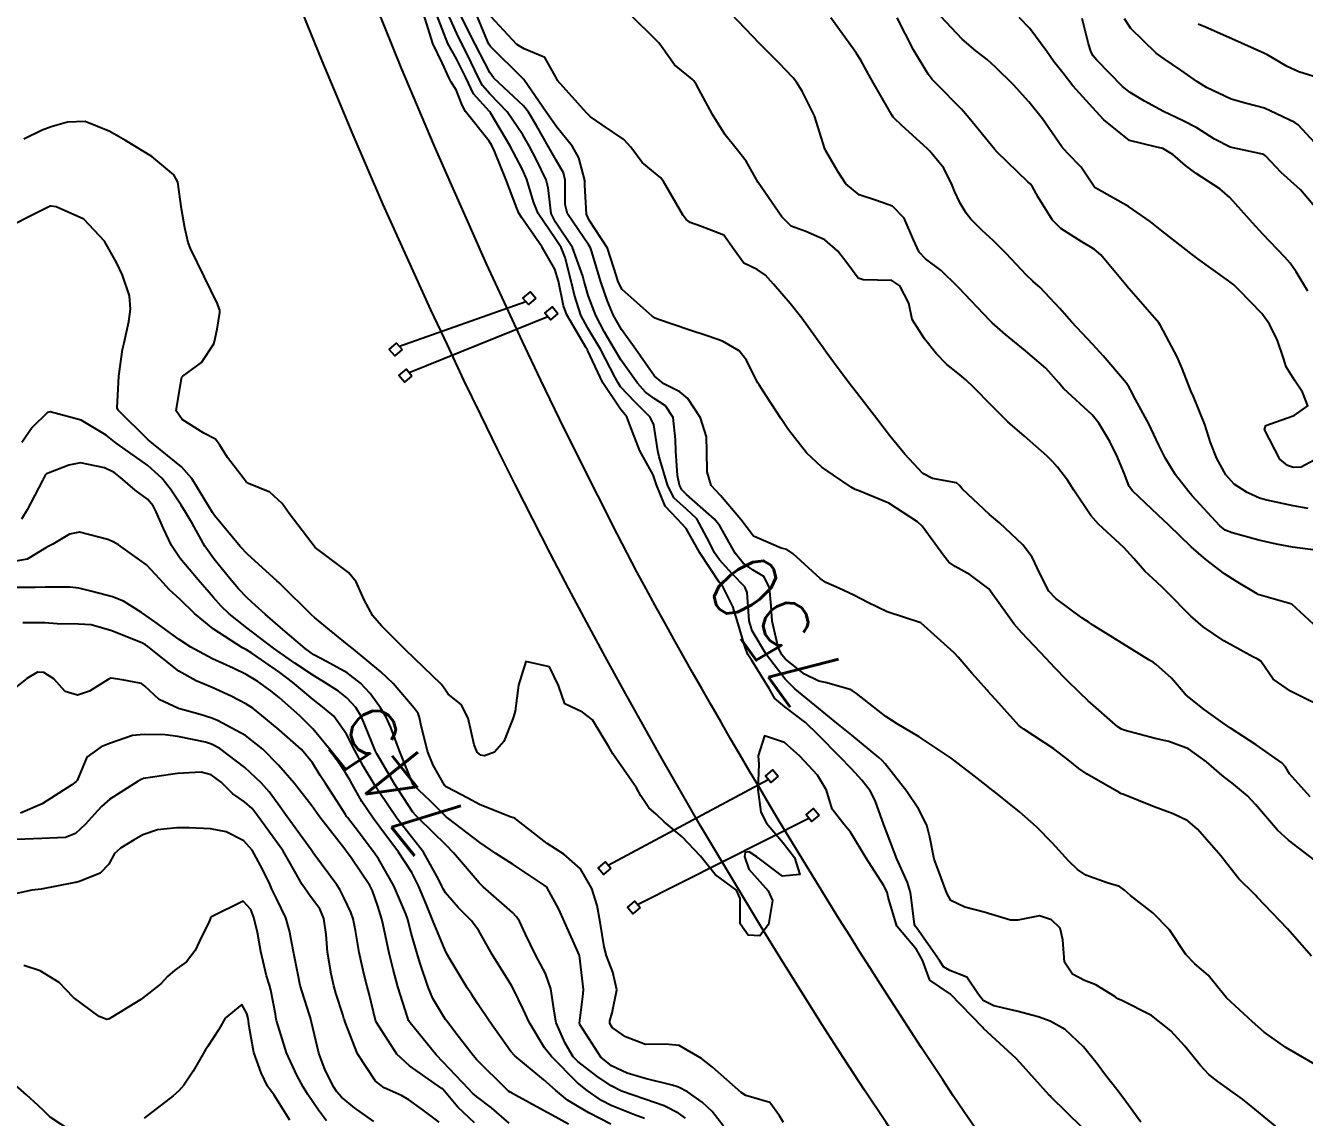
# Model space of a CAD drawing. Header units: metres. Extents: x 318500 to 325275, y 7408834 to 7428799.
# Drawn here: x 319965.3 to 320041.3, y 7410979.3 to 7411044.1 of the extents above; entities that cross this region are included whole.
import ezdxf
from ezdxf.enums import TextEntityAlignment as Align

# ---------------------------------------------------------------- set-up
doc = ezdxf.new("R2010")
doc.units = ezdxf.units.M
doc.header["$MEASUREMENT"] = 0
for name, color, linetype in [('Cotas', 45, 'Continuous'), ('Curvas de Nivel 1m', 11, 'Continuous'), ('Curvas de Nivel 5m', 15, 'Continuous'), ('Linha Férrea', 20, 'Continuous'), ('Pórticos', 45, 'Continuous')]:
    doc.layers.add(name, color=color, linetype=linetype)
doc.styles.add('Style-STANDARD', font='STANDARD.shx')

msp = doc.modelspace()

# ---------------------------------------------------------------- linework, layer by layer
at = {"layer": 'Curvas de Nivel 1m', "flags": 128}
for points, elevation in [([(320031.536, 7410978.978), (320030.505, 7410980.436), (320030.115, 7410980.922), (320029.452, 7410981.779), (320028.945, 7410982.458), (320028.145, 7410983.45), (320027.051, 7410984.487), (320026.167, 7410984.98), (320025.44, 7410985.238), (320024.176, 7410985.578), (320022.82, 7410985.9), (320022.185, 7410986.216), (320021.9, 7410986.554), (320021.219, 7410987.584), (320020.204, 7410987.997), (320019.834, 7410988.213), (320019.593, 7410988.589), (320018.238, 7410990.491), (320018.153, 7410990.611), (320018.113, 7410990.74), (320017.878, 7410992.614), (320017.691, 7410993.2), (320017.067, 7410994.622), (320016.319, 7410996.534), (320016.283, 7410996.631), (320015.765, 7410998.069), (320015.467, 7410998.643), (320014.973, 7410999.274), (320014.359, 7410999.951), (320013.677, 7411000.67), (320012.389, 7411001.972), (320011.638, 7411002.698), (320010.409, 7411003.631), (320009.817, 7411004.122), (320009.477, 7411004.724), (320008.445, 7411006.377), (320008.208, 7411006.744), (320008.052, 7411007.15), (320007.572, 7411008.754), (320007.322, 7411009.587), (320006.73, 7411010.767), (320006.626, 7411010.892), (320006.504, 7411011.032), (320005.363, 7411012.782), (320004.552, 7411014.226), (320004.017, 7411014.798), (320003.3, 7411015.542), (320002.798, 7411016.817), (320002.589, 7411017.392), (320001.791, 7411018.832), (320001.262, 7411020.209), (320001.031, 7411020.844), (320000.857, 7411021.062), (320000.645, 7411021.303), (319999.613, 7411022.86), (319998.689, 7411024.809), (319998.666, 7411024.87), (319998.622, 7411024.94), (319997.463, 7411026.889), (319997.265, 7411027.432), (319996.975, 7411028.896), (319996.751, 7411029.611), (319995.998, 7411030.912), (319994.796, 7411032.653), (319994.62, 7411032.932), (319994.501, 7411033.235), (319993.849, 7411034.94), (319993.177, 7411036.615), (319993.015, 7411036.948), (319992.854, 7411037.208), (319991.456, 7411038.971), (319991.256, 7411039.347), (319990.893, 7411040.247), (319990.608, 7411040.695), (319990.456, 7411040.987), (319990.092, 7411041.813), (319989.517, 7411043.001), (319988.957, 7411044.781)], 749), ([(320042.13, 7410982.28), (320040.147, 7410983.411), (320038.862, 7410984.329), (320038.169, 7410984.933), (320036.635, 7410986.356), (320036.195, 7410986.907), (320035.546, 7410987.712), (320034.757, 7410988.382), (320034.218, 7410988.946), (320033.243, 7410990.405), (320032.255, 7410991.407), (320030.93, 7410992.44), (320030.579, 7410992.751), (320030.275, 7410992.966), (320029.541, 7410993.193), (320028.282, 7410993.639), (320027.786, 7410993.979), (320027.274, 7410994.485), (320026.306, 7410995.538), (320025.35, 7410996.515), (320024.333, 7410997.407), (320022.908, 7410998.544), (320022.595, 7410998.79), (320022.354, 7410998.981), (320021.468, 7410999.671), (320020.369, 7411000.522), (320020.339, 7411000.55), (320020.293, 7411000.581), (320018.389, 7411001.85), (320017.081, 7411002.623), (320016.406, 7411003.056), (320014.659, 7411004.424), (320014.429, 7411004.579), (320014.278, 7411004.662), (320012.824, 7411005.075), (320012.435, 7411005.148), (320011.571, 7411005.566), (320010.446, 7411006.462), (320010.237, 7411006.713), (320010.005, 7411007.168), (320009.662, 7411008.722), (320009.6, 7411009.617), (320009.499, 7411010.725), (320009.164, 7411011.378), (320008.52, 7411011.749), (320007.939, 7411012.166), (320007.454, 7411012.756), (320006.554, 7411014.371), (320006.238, 7411014.773), (320004.574, 7411016.227), (320004.29, 7411016.507), (320004.151, 7411016.796), (320004.035, 7411017.352), (320003.931, 7411018.8), (320003.918, 7411019.504), (320003.788, 7411020.803), (320003.332, 7411021.495), (320002.651, 7411021.924), (320002.129, 7411022.302), (320001.653, 7411022.835), (320000.681, 7411024.232), (320000.301, 7411024.854), (319999.707, 7411025.858), (319999.179, 7411026.865), (319998.732, 7411028.034), (319998.547, 7411028.682), (319998.5, 7411028.874), (319998.422, 7411029.197), (319997.794, 7411030.885), (319996.792, 7411032.391), (319996.533, 7411032.904), (319996.349, 7411034.441), (319996.239, 7411034.909), (319995.67, 7411036.085), (319995.231, 7411036.924), (319994.86, 7411037.586), (319993.916, 7411038.94), (319992.891, 7411040.01), (319992.452, 7411040.513), (319992.216, 7411040.96), (319991.562, 7411042.329), (319991.231, 7411042.975), (319990.939, 7411043.596), (319990.31, 7411044.99)], 751), ([(320041.668, 7410988.838), (320040.383, 7410990.308), (320040.242, 7410990.463), (320038.45, 7410992.337), (320038.364, 7410992.431), (320038.272, 7410992.533), (320037.36, 7410993.433), (320036.624, 7410994.365), (320036.296, 7410994.785), (320034.912, 7410996.384), (320034.327, 7410996.864), (320033.46, 7410997.276), (320032.339, 7410997.707), (320030.468, 7410998.448), (320030.381, 7410998.48), (320030.35, 7410998.49), (320030.259, 7410998.543), (320028.362, 7410999.642), (320027.861, 7410999.974), (320027.227, 7411000.487), (320026.38, 7411001.134), (320024.605, 7411002.318), (320024.399, 7411002.456), (320024.306, 7411002.531), (320023.106, 7411003.857), (320022.486, 7411004.549), (320022.431, 7411004.615), (320021.516, 7411005.639), (320020.695, 7411006.576), (320020.454, 7411006.833), (320018.48, 7411008.61), (320016.49, 7411009.264), (320015.328, 7411009.817), (320014.504, 7411010.257), (320013.611, 7411010.673), (320012.847, 7411011.019), (320012.516, 7411011.242), (320010.902, 7411012.706), (320010.534, 7411012.967), (320010.192, 7411013.058), (320008.545, 7411013.768), (320007.789, 7411014.752), (320006.581, 7411016.175), (320006.038, 7411016.775), (320005.797, 7411017.579), (320005.776, 7411018.778), (320005.754, 7411019.648), (320005.412, 7411020.782), (320004.651, 7411021.93), (320004.18, 7411022.322), (320003.234, 7411022.811), (320002.667, 7411023.254), (320001.556, 7411024.837), (320000.708, 7411026.017), (320000.228, 7411026.855), (319999.875, 7411027.712), (319999.486, 7411028.863), (319998.935, 7411030.702), (319998.871, 7411030.869), (319998.772, 7411031.028), (319997.516, 7411032.889), (319997.362, 7411033.446), (319997.364, 7411034.892), (319997.259, 7411035.326), (319996.838, 7411036.074), (319996.357, 7411036.907), (319995.684, 7411038.101), (319995.182, 7411038.925), (319994.886, 7411039.303), (319993.142, 7411040.948), (319992.905, 7411041.275), (319992.024, 7411042.964), (319991.063, 7411044.874)], 752), ([(320042.173, 7410994.291), (320040.311, 7410995.72), (320039.667, 7410996.32), (320038.343, 7410997.841), (320037.87, 7410998.347), (320037.046, 7410999.049), (320036.362, 7410999.578), (320035.435, 7411000.379), (320034.381, 7411001.15), (320033.214, 7411001.581), (320032.39, 7411001.745), (320030.617, 7411002.227), (320030.398, 7411002.311), (320030.172, 7411002.452), (320028.423, 7411003.99), (320027.901, 7411004.478), (320027.155, 7411005.207), (320026.444, 7411005.946), (320026.178, 7411006.235), (320025.924, 7411006.508), (320024.472, 7411008.022), (320024.029, 7411008.535), (320022.758, 7411010.296), (320022.576, 7411010.549), (320022.511, 7411010.627), (320021.414, 7411011.462), (320020.524, 7411011.959), (320020.153, 7411012.212), (320019.858, 7411012.59), (320018.556, 7411014.354), (320018.295, 7411014.613), (320016.576, 7411015.718), (320014.771, 7411016.473), (320014.588, 7411016.527), (320014.352, 7411016.664), (320013.301, 7411017.383), (320012.602, 7411017.854), (320011.687, 7411018.699), (320010.63, 7411020.066), (320010.194, 7411020.717), (320009.297, 7411022.094), (320008.877, 7411022.737), (320008.803, 7411022.869), (320008.674, 7411023.121), (320008.138, 7411024.202), (320007.692, 7411024.755), (320006.699, 7411025.343), (320005.85, 7411025.631), (320004.708, 7411026.013), (320002.916, 7411026.618), (320002.718, 7411026.691), (320002.527, 7411026.823), (320000.743, 7411028.4), (320000.51, 7411028.852), (320000.421, 7411029.186), (319999.874, 7411030.859), (319998.795, 7411032.521), (319998.634, 7411032.872), (319998.545, 7411034.594), (319998.529, 7411034.874), (319998.179, 7411036.219), (319997.797, 7411036.886), (319996.867, 7411038.041), (319996.256, 7411038.909), (319994.909, 7411040.852), (319994.844, 7411040.931), (319992.928, 7411042.817), (319992.839, 7411042.951), (319992.748, 7411043.137), (319991.997, 7411044.964)], 753), ([(320041.591, 7410998.298), (320040.363, 7410999.651), (320040.128, 7411000.074), (320039.921, 7411000.317), (320038.386, 7411001.379), (320036.871, 7411002.363), (320036.405, 7411002.675), (320035.313, 7411003.485), (320034.427, 7411004.16), (320034.174, 7411004.394), (320033.365, 7411005.332), (320032.447, 7411006.154), (320032.287, 7411006.261), (320032.019, 7411006.426), (320030.464, 7411007.397), (320028.741, 7411008.467), (320028.482, 7411008.632), (320028.043, 7411008.92), (320026.503, 7411010.066), (320026.086, 7411010.506), (320025.545, 7411011.539), (320025.093, 7411012.522), (320024.541, 7411013.248), (320023.146, 7411014.544), (320022.567, 7411015.047), (320020.944, 7411016.575), (320020.784, 7411016.77), (320020.594, 7411016.934), (320019.176, 7411017.181), (320018.599, 7411017.477), (320017.539, 7411018.621), (320016.626, 7411019.73), (320015.93, 7411020.641), (320014.664, 7411022.288), (320014.367, 7411022.665), (320013.639, 7411023.635), (320012.865, 7411024.687), (320012.694, 7411024.928), (320011.411, 7411026.703), (320010.733, 7411027.57), (320009.734, 7411028.725), (320009.265, 7411029.242), (320008.759, 7411029.591), (320007.979, 7411029.969), (320007.408, 7411030.76), (320006.783, 7411031.629), (320005.412, 7411032.163), (320004.794, 7411032.371), (320004.555, 7411032.552), (320004.369, 7411032.796), (320003.714, 7411033.909), (320003.214, 7411034.814), (320003.051, 7411035.035), (320002.834, 7411035.202), (320001.944, 7411035.936), (320001.259, 7411036.844), (320000.857, 7411037.296), (319999.564, 7411038.169), (319998.877, 7411038.648), (319998.641, 7411038.874), (319996.909, 7411040.806), (319996.867, 7411040.901), (319996.17, 7411042.159), (319994.927, 7411042.673), (319994.489, 7411042.934), (319992.955, 7411044.598)], 754), ([(320042.06, 7411008.294), (320040.501, 7411009.734), (320038.56, 7411010.288), (320038.509, 7411010.304), (320038.448, 7411010.341), (320037.23, 7411011.072), (320036.521, 7411011.519), (320035.397, 7411012.381), (320034.541, 7411013.127), (320033.199, 7411014.41), (320032.569, 7411015.01), (320031.045, 7411016.443), (320030.857, 7411016.711), (320030.599, 7411017.396), (320030.168, 7411018.454), (320029.704, 7411019.379), (320029.055, 7411020.466), (320028.647, 7411020.959), (320026.966, 7411022.496), (320026.827, 7411022.653), (320026.674, 7411022.867), (320025.907, 7411023.736), (320024.978, 7411024.526), (320024.693, 7411024.754), (320023.512, 7411025.738), (320022.718, 7411026.417), (320022.578, 7411026.552), (320020.749, 7411028.491), (320020.666, 7411028.581), (320019.698, 7411029.535), (320018.766, 7411030.224), (320018.39, 7411030.614), (320018.046, 7411031.353), (320017.488, 7411032.623), (320016.811, 7411033.341), (320015.858, 7411033.686), (320014.82, 7411034.011), (320014.03, 7411034.672), (320013.561, 7411035.403), (320012.849, 7411036.619), (320012.813, 7411036.69), (320012.791, 7411036.751), (320012.174, 7411038.697), (320011.447, 7411040.159), (320011.099, 7411040.708), (320010.912, 7411040.95), (320010.051, 7411041.853), (320009.172, 7411042.736), (320008.934, 7411042.98), (320007.23, 7411044.766)], 756), ([(320041.881, 7411018.297), (320041.061, 7411017.85), (320040.605, 7411017.838), (320040.242, 7411017.951), (320039.787, 7411018.322), (320038.884, 7411020.089), (320038.967, 7411020.335), (320040.201, 7411020.762), (320040.649, 7411020.914), (320041.463, 7411021.497), (320041.14, 7411022.305), (320040.677, 7411023.015), (320040.178, 7411023.81), (320040.013, 7411024.32), (320039.664, 7411025.367), (320039.186, 7411026.333), (320038.73, 7411026.984), (320037.389, 7411028.36), (320037.058, 7411028.671), (320036.756, 7411028.921), (320034.937, 7411030.22), (320034.769, 7411030.332), (320034.735, 7411030.356), (320034.689, 7411030.391), (320032.792, 7411031.873), (320032.1, 7411032.43), (320030.813, 7411033.332), (320028.913, 7411034.385), (320028.83, 7411034.439), (320028.803, 7411034.47), (320028.011, 7411035.652), (320027.194, 7411036.495), (320026.856, 7411036.868), (320025.699, 7411038.518), (320024.895, 7411039.536), (320023.99, 7411040.539), (320022.92, 7411041.594), (320022.412, 7411042.045), (320021.741, 7411042.568), (320020.94, 7411043.25), (320019.679, 7411044.599)], 759), ([(320041.906, 7411012.93), (320040.542, 7411013.109), (320039.592, 7411013.277), (320038.548, 7411013.518), (320036.961, 7411013.956), (320036.556, 7411014.127), (320036.235, 7411014.373), (320034.587, 7411016.162), (320034.387, 7411016.393), (320033.605, 7411017.41), (320032.981, 7411018.414), (320032.621, 7411019.158), (320032.019, 7411020.429), (320031.235, 7411021.868), (320030.929, 7411022.446), (320030.841, 7411022.617), (320030.674, 7411022.854), (320029.311, 7411024.464), (320028.7, 7411025.132), (320027.425, 7411026.489), (320026.731, 7411027.266), (320025.563, 7411028.518), (320025.129, 7411028.9), (320024.757, 7411029.24), (320023.554, 7411030.542), (320022.781, 7411031.304), (320022.125, 7411031.895), (320021.459, 7411032.57), (320021.167, 7411032.936), (320020.814, 7411033.526), (320020.473, 7411034.234), (320020.341, 7411034.587), (320019.849, 7411035.604), (320019.016, 7411036.608), (320018.852, 7411036.763), (320017.358, 7411038.139), (320016.879, 7411038.581), (320016.842, 7411038.631), (320016.787, 7411038.725), (320015.672, 7411040.649), (320015.404, 7411041.142), (320014.924, 7411042.011), (320014.666, 7411042.403), (320014.477, 7411042.667), (320013.133, 7411044.512)], 757), ([(320041.478, 7411015.4), (320040.579, 7411015.561), (320039.024, 7411015.893), (320038.585, 7411016.026), (320037.858, 7411016.351), (320037.089, 7411016.856), (320036.6, 7411017.407), (320036.049, 7411018.376), (320035.685, 7411019.319), (320035.348, 7411020.383), (320034.665, 7411022.042), (320034.511, 7411022.392), (320033.991, 7411023.708), (320033.7, 7411024.405), (320032.718, 7411026.27), (320032.617, 7411026.422), (320031.665, 7411027.508), (320030.841, 7411028.449), (320030.802, 7411028.501), (320030.751, 7411028.565), (320029.16, 7411030.466), (320028.775, 7411030.784), (320028.038, 7411031.224), (320026.793, 7411032.02), (320026.305, 7411032.507), (320025.459, 7411033.882), (320025.098, 7411034.526), (320024.969, 7411034.666), (320024.833, 7411034.791), (320023.013, 7411036.548), (320022.853, 7411036.723), (320021.349, 7411038.573), (320020.888, 7411039.103), (320019.404, 7411040.603), (320019.16, 7411040.853), (320018.916, 7411041.169), (320018.042, 7411042.619), (320017.072, 7411044.515)], 758), ([(320042.202, 7411032.903), (320041.016, 7411034.308), (320040.832, 7411034.494), (320039.867, 7411035.351), (320038.943, 7411036.339), (320038.851, 7411036.409), (320038.758, 7411036.435), (320036.857, 7411036.852), (320035.914, 7411037.33), (320034.874, 7411037.99), (320034.058, 7411038.402), (320032.888, 7411038.958), (320031.762, 7411039.572), (320030.905, 7411040.097), (320030.459, 7411040.455), (320028.925, 7411042.002), (320028.721, 7411042.266), (320028.604, 7411042.475), (320028.438, 7411042.977), (320028.065, 7411044.483)], 761), ([(320042.627, 7411036.292), (320040.878, 7411038.163), (320040.69, 7411038.313), (320038.892, 7411039.163), (320037.811, 7411039.442), (320036.9, 7411039.687), (320035.447, 7411040.385), (320034.913, 7411040.721), (320033.922, 7411041.407), (320032.927, 7411042.082), (320032.726, 7411042.221), (320032.461, 7411042.427), (320030.952, 7411043.893), (320030.582, 7411044.454)], 762), ([(320042.331, 7411040.881), (320040.92, 7411041.311), (320040.227, 7411041.625), (320039.023, 7411042.339), (320038.931, 7411042.385), (320038.853, 7411042.42), (320036.944, 7411043.272), (320035.378, 7411043.961), (320034.956, 7411044.15)], 763), ([(320028.083, 7410978.642), (320026.203, 7410980.499), (320026.155, 7410980.544), (320026.111, 7410980.598), (320024.375, 7410982.518), (320024.134, 7410982.762), (320022.21, 7410984.549), (320022.161, 7410984.6), (320020.235, 7410986.579), (320020.21, 7410986.6), (320020.19, 7410986.613), (320019.017, 7410987.416), (320018.582, 7410988.604), (320018.219, 7410989.242), (320017.054, 7410990.622), (320016.537, 7410992.347), (320016.481, 7410992.628), (320016.266, 7410993.052), (320015.245, 7410994.646), (320014.313, 7410996.198), (320013.915, 7410996.666), (320013.221, 7410997.569), (320012.881, 7410998.682), (320012.353, 7410999.58), (320011.302, 7411000.701), (320010.382, 7411001.521), (320009.195, 7411001.921), (320008.83, 7411000.733), (320008.862, 7411000.233), (320008.811, 7410998.733), (320008.986, 7410997.389), (320009.318, 7410996.725), (320010.303, 7410995.56), (320010.98, 7410994.703), (320011.298, 7410993.676), (320010.273, 7410993.588), (320008.752, 7410994.733), (320008.294, 7410995.034), (320008.054, 7410994.984), (320008.02, 7410994.744), (320008.279, 7410994.002), (320009.428, 7410992.722), (320009.669, 7410992.134), (320009.44, 7410990.722), (320008.92, 7410990.04), (320008.23, 7410990.076), (320007.755, 7410990.747), (320007.761, 7410992.253), (320007.539, 7410992.751), (320006.274, 7410993.688), (320005.396, 7410994.779), (320004.307, 7410995.91), (320003.247, 7410996.806), (320002.769, 7410997.258), (320002.328, 7410997.65), (320001.859, 7410998.351), (320001.596, 7410998.831), (320000.366, 7411000.593), (320000.195, 7411000.852), (319999.965, 7411001.265), (319998.999, 7411002.864), (319998.404, 7411003.318), (319997.339, 7411003.816), (319996.97, 7411004.892), (319996.437, 7411006.004), (319995.034, 7411006.328), (319994.594, 7411004.927), (319994.404, 7411003.367), (319994.297, 7411003.035), (319994.255, 7411002.931), (319993.735, 7411001.581), (319993.169, 7411000.942), (319992.579, 7411000.736), (319992.367, 7411000.775), (319992.255, 7411000.838), (319992.137, 7411000.953), (319991.958, 7411001.374), (319991.609, 7411002.962), (319991.202, 7411003.763), (319990.414, 7411004.394), (319990.182, 7411004.748), (319990.015, 7411004.986), (319988.442, 7411006.488), (319987.895, 7411007.016), (319986.471, 7411008.449), (319985.952, 7411009.038), (319985.433, 7411009.99), (319984.964, 7411011.053), (319984.508, 7411011.597), (319982.53, 7411013.09), (319980.979, 7411015.106), (319980.566, 7411015.694), (319979.832, 7411016.381), (319978.577, 7411016.88), (319978.428, 7411016.992), (319978.304, 7411017.144), (319977.322, 7411018.436), (319976.865, 7411019.166), (319976.615, 7411019.51), (319975.925, 7411019.872), (319974.633, 7411020.692), (319974.265, 7411021.196), (319974.592, 7411023.124), (319974.619, 7411023.191), (319974.63, 7411023.221), (319974.661, 7411023.255), (319975.782, 7411024.07), (319976.511, 7411025.172), (319976.554, 7411025.309), (319976.703, 7411026.05), (319976.857, 7411027.029), (319976.858, 7411027.168), (319976.83, 7411027.278), (319976.724, 7411027.548), (319975.94, 7411029.178), (319975.123, 7411030.828), (319974.986, 7411031.188), (319974.783, 7411032.065), (319974.588, 7411033.193), (319974.378, 7411034.759), (319974.141, 7411035.2), (319972.836, 7411036.289), (319971.269, 7411037.244), (319970.853, 7411037.474), (319970.337, 7411037.776), (319968.867, 7411038.373), (319967.827, 7411038.325), (319966.861, 7411038.061), (319966.314, 7411037.852), (319965.231, 7411037.324)], 748), ([(320010.338, 7410978.962), (320010.087, 7410979.37), (320009.523, 7410980.147), (320008.098, 7410980.569), (320007.808, 7410980.743), (320006.122, 7410982.248), (320005.463, 7410982.77), (320004.141, 7410983.536), (320003.334, 7410983.61), (320002.142, 7410983.597), (320000.94, 7410984.046), (320000.156, 7410984.604), (320000.015, 7410984.851), (320000.011, 7410985.002), (320000.166, 7410985.473), (320000.434, 7410986.846), (320000.195, 7410987.881), (319999.825, 7410988.854), (319999.687, 7410989.386), (319999.447, 7410990.858), (319999.272, 7410991.837), (319998.96, 7410992.863), (319998.277, 7410994.022), (319997.283, 7410994.885), (319996.299, 7410995.527), (319994.496, 7410996.927), (319994.404, 7410997.011), (319994.321, 7410997.045), (319994.168, 7410997.085), (319992.329, 7410997.821), (319991.581, 7410998.21), (319990.339, 7410998.858), (319990.268, 7410998.91), (319990.209, 7410998.982), (319989.54, 7411000.174), (319989.204, 7411000.997), (319988.801, 7411002.597), (319988.726, 7411003.005), (319988.636, 7411003.24), (319988.405, 7411003.557), (319987.15, 7411005.023), (319986.43, 7411005.709), (319984.795, 7411007.055), (319984.454, 7411007.339), (319983.159, 7411008.391), (319982.478, 7411008.938), (319982.305, 7411009.092), (319980.498, 7411010.882), (319980.381, 7411010.994), (319980.243, 7411011.114), (319978.523, 7411012.671), (319978.082, 7411013.147), (319976.557, 7411014.989), (319976.428, 7411015.171), (319976.219, 7411015.518), (319975.202, 7411017.184), (319974.59, 7411017.876), (319972.928, 7411019.215), (319972.614, 7411019.481), (319970.834, 7411021.247), (319970.765, 7411021.372), (319970.878, 7411023.247), (319971.093, 7411024.835), (319971.177, 7411025.243), (319971.457, 7411026.491), (319971.567, 7411027.237), (319971.506, 7411028.017), (319971.092, 7411029.245), (319970.751, 7411029.965), (319970.014, 7411031.258), (319968.79, 7411032.582), (319967.141, 7411033.295), (319966.847, 7411033.346), (319966.8, 7411033.34), (319966.707, 7411033.301), (319965.447, 7411032.663), (319964.785, 7411032.331)], 747), ([(320006.762, 7410978.753), (320006.089, 7410979.613), (320005.496, 7410980.171), (320004.635, 7410980.782), (320004.104, 7410981.069), (320003.715, 7410981.186), (320002.111, 7410981.58), (320001.048, 7410981.899), (320000.122, 7410982.321), (319999.495, 7410982.85), (319998.244, 7410984.784), (319998.217, 7410984.869), (319998.438, 7410986.607), (319998.448, 7410986.867), (319998.21, 7410988.87), (319997.328, 7410990.884), (319996.995, 7410991.637), (319996.306, 7410992.899), (319996.261, 7410992.947), (319996.12, 7410993.044), (319994.28, 7410994.279), (319993.258, 7410994.94), (319992.3, 7410995.587), (319990.461, 7410996.978), (319990.379, 7410997.038), (319990.321, 7410997.084), (319989.368, 7410998.032), (319988.34, 7410999.01), (319987.535, 7411001.018), (319987.013, 7411002.401), (319986.738, 7411003.027), (319986.406, 7411003.581), (319985.797, 7411004.423), (319985.226, 7411005.048), (319984.429, 7411005.652), (319983.195, 7411006.322), (319982.445, 7411006.728), (319981.928, 7411007.095), (319980.469, 7411008.348), (319979.562, 7411009.124), (319978.992, 7411009.639), (319978.49, 7411010.106), (319977.983, 7411010.636), (319977.548, 7411011.154), (319976.519, 7411012.416), (319975.978, 7411013.176), (319975.234, 7411014.499), (319974.836, 7411015.187), (319974.564, 7411015.61), (319973.927, 7411016.553), (319973.423, 7411017.207), (319972.591, 7411017.959), (319970.762, 7411019.248), (319970.612, 7411019.362), (319970.116, 7411019.757), (319968.631, 7411020.647), (319966.794, 7411021.141), (319966.637, 7411021.101), (319965.728, 7411020.208), (319965.109, 7411019.323)], 746), ([(320002.084, 7410979.213), (320001.487, 7410979.425), (320000.091, 7410979.981), (319999.52, 7410980.274), (319998.671, 7410980.861), (319998.107, 7410981.327), (319996.549, 7410982.894), (319996.138, 7410983.405), (319995.24, 7410984.914), (319994.902, 7410985.654), (319994.278, 7410986.929), (319994.182, 7410987.088), (319993.042, 7410988.942), (319992.231, 7410990.373), (319991.793, 7410990.957), (319991.014, 7410991.735), (319990.256, 7410992.588), (319990.115, 7410992.839), (319990.047, 7410992.983), (319989.847, 7410993.405), (319988.964, 7410995), (319988.303, 7410995.85), (319987.366, 7410997.02), (319986.335, 7410998.544), (319986.148, 7410998.843), (319986.027, 7410999.035), (319985.395, 7411000.084), (319984.877, 7411001.052), (319984.384, 7411002.011), (319983.624, 7411003.072), (319982.967, 7411003.643), (319982.41, 7411004.078), (319981.182, 7411005.102), (319980.429, 7411005.678), (319978.756, 7411006.825), (319978.448, 7411007.015), (319978.219, 7411007.143), (319976.466, 7411008.264), (319975.37, 7411009.181), (319974.488, 7411010.017), (319973.875, 7411010.581), (319973.305, 7411011.208), (319972.513, 7411012.066), (319970.859, 7411013.245), (319970.533, 7411013.431), (319970.225, 7411013.562), (319968.541, 7411013.996), (319967.934, 7411013.884), (319966.944, 7411013.294), (319966.668, 7411013.157), (319966.527, 7411013.07), (319965.427, 7411012.406), (319964.514, 7411012.232)], 744), ([(320000.08, 7410978.865), (319998.767, 7410979.54), (319998.091, 7410979.931), (319997.516, 7410980.3), (319996.794, 7410980.89), (319996.109, 7410981.496), (319994.373, 7410982.926), (319994.134, 7410983.178), (319992.901, 7410984.943), (319992.171, 7410986.024), (319991.799, 7410986.579), (319991.552, 7410986.959), (319990.543, 7410988.637), (319990.336, 7410988.978), (319990.214, 7410989.232), (319989.494, 7410990.991), (319989.131, 7410991.879), (319988.66, 7410993.004), (319988.272, 7410993.794), (319987.481, 7410995.018), (319986.313, 7410996.582), (319985.96, 7410997.035), (319985.302, 7410998.018), (319984.717, 7410999.054), (319984.584, 7410999.296), (319984.349, 7410999.671), (319983.796, 7411000.503), (319983.409, 7411001.074), (319982.389, 7411002.337), (319981.618, 7411003.098), (319980.411, 7411004.162), (319979.884, 7411004.587), (319979.128, 7411005.129), (319978.426, 7411005.552), (319977.648, 7411005.935), (319976.44, 7411006.488), (319975.135, 7411007.183), (319974.456, 7411007.623), (319973.01, 7411008.674), (319972.477, 7411009.044), (319972.223, 7411009.224), (319971.156, 7411009.91), (319970.489, 7411010.163), (319969.282, 7411010.473), (319968.494, 7411010.684), (319967.96, 7411010.743), (319966.494, 7411010.73), (319965.907, 7411010.722), (319964.494, 7411010.711)], 743), ([(319997.569, 7410978.878), (319996.589, 7410979.396), (319996.088, 7410979.689), (319994.415, 7410980.599), (319994.098, 7410980.767), (319994.007, 7410980.829), (319993.897, 7410980.923), (319992.126, 7410982.692), (319991.898, 7410982.953), (319990.955, 7410984.16), (319990.344, 7410984.977), (319990.266, 7410985.083), (319990.163, 7410985.236), (319989.513, 7410986.329), (319989.228, 7410986.994), (319988.749, 7410988.454), (319988.573, 7410989.005), (319988.228, 7410990.21), (319988.018, 7410991.012), (319987.915, 7410991.341), (319987.202, 7410993.021), (319986.284, 7410994.608), (319985.98, 7410995.035), (319984.893, 7410996.469), (319984.443, 7410997.058), (319984.394, 7410997.132), (319984.322, 7410997.252), (319983.62, 7410998.358), (319983.137, 7410999.078), (319982.828, 7410999.563), (319982.358, 7411000.32), (319981.712, 7411001.097), (319980.387, 7411002.269), (319979.352, 7411003.126), (319978.817, 7411003.547), (319978.407, 7411003.818), (319977.532, 7411004.274), (319976.416, 7411004.779), (319975.46, 7411005.18), (319974.428, 7411005.75), (319972.582, 7411007.218), (319972.451, 7411007.314), (319972.269, 7411007.407), (319970.463, 7411008.14), (319969.234, 7411008.497), (319968.469, 7411008.532), (319967.206, 7411008.552), (319966.47, 7411008.614), (319965.165, 7411008.624)], 742), ([(319994.043, 7410978.921), (319992.986, 7410979.834), (319992.096, 7410980.507), (319991.859, 7410980.715), (319991.632, 7410980.957), (319990.124, 7410982.548), (319989.703, 7410982.986), (319988.158, 7410984.873), (319988.076, 7410985.011), (319988.02, 7410985.153), (319987.439, 7410987.017), (319987.157, 7410988.059), (319986.928, 7410989.023), (319986.563, 7410990.699), (319986.481, 7410991.028), (319986.248, 7410991.812), (319985.935, 7410992.713), (319985.77, 7410993.037), (319984.662, 7410994.677), (319984.383, 7410995.059), (319984.292, 7410995.182), (319982.794, 7410997.083), (319982.595, 7410997.358), (319982.327, 7410997.753), (319981.286, 7410999.101), (319980.356, 7411000.175), (319979.418, 7411001.124), (319978.382, 7411001.924), (319976.729, 7411002.831), (319976.397, 7411002.964), (319975.706, 7411003.177), (319974.404, 7411003.543), (319973.266, 7411004.065), (319972.416, 7411004.86), (319972.208, 7411005.013), (319971.068, 7411005.24), (319970.421, 7411005.339), (319970.349, 7411005.323), (319970.239, 7411005.252), (319969.119, 7411004.557), (319968.411, 7411004.333), (319967.685, 7411004.553), (319967.006, 7411005.291), (319966.426, 7411005.673), (319966.041, 7411005.691), (319965.417, 7411005.315), (319964.412, 7411004.521)], 741), ([(319989.894, 7410978.982), (319988.854, 7410979.759), (319988.093, 7410980.312), (319987.642, 7410980.561), (319986.617, 7410981.025), (319986.106, 7410981.43), (319985.039, 7410983.046), (319984.3, 7410984.916), (319984.258, 7410985.059), (319984.233, 7410985.131), (319984.163, 7410985.368), (319983.75, 7410986.641), (319983.628, 7410987.068), (319983.469, 7410987.792), (319983.262, 7410989.074), (319983.177, 7410990.125), (319983.046, 7410991.078), (319982.804, 7410991.64), (319982.253, 7410992.384), (319981.75, 7410993.095), (319981.054, 7410994.326), (319980.601, 7410995.107), (319980.297, 7410995.55), (319979.141, 7410997.128), (319978.786, 7410997.594), (319978.329, 7410997.998), (319977.646, 7410998.464), (319976.938, 7410999.161), (319976.347, 7410999.605), (319975.758, 7410999.766), (319974.347, 7410999.669), (319973.931, 7410999.611), (319972.342, 7410999.372), (319972.229, 7410999.335), (319972.022, 7410999.225), (319970.329, 7410998.154), (319969.85, 7410997.729), (319969.434, 7410997.259), (319968.898, 7410996.678), (319968.303, 7410996.126), (319967.698, 7410995.88), (319966.298, 7410995.814), (319965.809, 7410995.796), (319964.296, 7410995.751)], 739), ([(319986.015, 7410979.031), (319984.869, 7410979.829), (319984.094, 7410980.47), (319983.819, 7410980.786), (319983.641, 7410981.067), (319983.125, 7410982.065), (319982.741, 7410983.081), (319982.317, 7410984.929), (319982.277, 7410985.088), (319982.249, 7410985.177), (319982.163, 7410985.423), (319981.643, 7410987.095), (319981.488, 7410987.8), (319981.245, 7410989.1), (319980.998, 7410990.332), (319980.785, 7410991.105), (319980.251, 7410992.214), (319979.962, 7410992.82), (319979.825, 7410993.117), (319979.396, 7410994), (319978.782, 7410995.133), (319978.298, 7410995.691), (319977.236, 7410996.226), (319976.308, 7410996.397), (319975.037, 7410996.455), (319974.309, 7410996.452), (319973.17, 7410996.344), (319972.302, 7410996.045), (319971.779, 7410995.747), (319970.963, 7410995.24), (319970.609, 7410994.922), (319970.276, 7410994.295), (319969.769, 7410993.754), (319968.526, 7410993.267), (319968.313, 7410993.216), (319968.259, 7410993.205), (319968.182, 7410993.194), (319966.255, 7410992.805), (319965.701, 7410992.755), (319964.251, 7410992.442)], 738), ([(319983.208, 7410979.073), (319982.714, 7410979.708), (319982.095, 7410980.632), (319981.814, 7410981.093), (319981.438, 7410981.769), (319980.833, 7410983.103), (319980.238, 7410985.03), (319980.218, 7410985.109), (319980.163, 7410985.393), (319979.888, 7410986.825), (319979.808, 7410987.116), (319979.633, 7410987.674), (319979.3, 7410989.124), (319979.107, 7410990.247), (319978.886, 7410991.13), (319978.714, 7410991.602), (319978.25, 7410992.103), (319976.377, 7410991.168), (319976.317, 7410991.091), (319976.236, 7410990.899), (319975.666, 7410989.727), (319975.394, 7410989.178), (319974.891, 7410988.492), (319974.192, 7410988.001), (319973.752, 7410987.631), (319973.357, 7410987.202), (319972.171, 7410986.275), (319970.495, 7410985.245), (319970.294, 7410985.112), (319970.157, 7410985.081), (319969.695, 7410985.255), (319968.171, 7410986.385), (319967.75, 7410986.85), (319967.321, 7410987.283), (319966.19, 7410987.958), (319965.231, 7410988.278)], 737), ([(319981.019, 7410979.101), (319980.095, 7410980.587), (319979.867, 7410980.883), (319979.691, 7410981.116), (319979.326, 7410981.908), (319978.882, 7410983.129), (319978.612, 7410984.674), (319978.547, 7410985.134), (319978.472, 7410985.445), (319978.168, 7410985.965), (319977.178, 7410985.155), (319976.815, 7410984.495), (319976.134, 7410983.456), (319976.016, 7410983.287), (319975.949, 7410983.172), (319975.275, 7410982.016), (319974.738, 7410981.184), (319974.438, 7410980.845), (319974.094, 7410980.544), (319972.366, 7410979.216)], 736), ([(319968.068, 7410978.447), (319966.785, 7410979.289), (319966.434, 7410979.645), (319966.087, 7410979.978), (319965.392, 7410980.61), (319964.585, 7410981.323)], 736)]:
    msp.add_lwpolyline(points, dxfattribs=dict(at, elevation=elevation))
at = {"layer": 'Curvas de Nivel 5m', "flags": 128}
for points, elevation in [([(320040.08, 7410978.31), (320038.104, 7410979.931), (320037.581, 7410980.345), (320036.12, 7410981.392), (320035.58, 7410981.823), (320035.061, 7410982.376), (320034.147, 7410983.49), (320033.321, 7410984.403), (320032.174, 7410985.322), (320030.425, 7410986.199), (320030.188, 7410986.311), (320030.002, 7410986.443), (320028.88, 7410987.143), (320028.199, 7410987.4), (320027.484, 7410987.762), (320027.01, 7410988.488), (320026.91, 7410989.81), (320026.762, 7410990.492), (320026.248, 7410991.002), (320025.53, 7410991.232), (320024.247, 7410990.973), (320023.8, 7410990.981), (320022.253, 7410991.45), (320021.088, 7410991.737), (320020.264, 7410992.147), (320020.029, 7410992.584), (320019.556, 7410993.865), (320019.28, 7410994.595), (320019.017, 7410995.892), (320018.837, 7410996.602), (320018.335, 7410997.586), (320017.649, 7410998.617), (320016.364, 7411000.249), (320016.187, 7411000.452), (320015.988, 7411000.636), (320014.389, 7411001.948), (320013.506, 7411002.673), (320012.413, 7411003.546), (320011.001, 7411004.704), (320010.428, 7411005.272), (320009.316, 7411006.727), (320008.471, 7411008.151), (320008.3, 7411008.743), (320008.171, 7411010.411), (320008.042, 7411010.747), (320007.284, 7411011.531), (320006.524, 7411012.348), (320006.227, 7411012.773), (320005.927, 7411013.388), (320005.183, 7411014.784), (320004.566, 7411015.37), (320003.813, 7411016.042), (320003.446, 7411016.807), (320002.942, 7411018.478), (320002.86, 7411018.816), (320002.633, 7411020.376), (320002.405, 7411020.824), (320001.521, 7411021.709), (320000.658, 7411022.63), (320000.509, 7411022.852), (320000.336, 7411023.183), (319999.457, 7411024.862), (319998.709, 7411026.108), (319998.3, 7411026.876), (319997.917, 7411028.067), (319997.726, 7411028.885), (319997.362, 7411030.29), (319997.131, 7411030.895), (319996.778, 7411031.42), (319995.766, 7411032.916), (319995.495, 7411033.608), (319995.09, 7411034.926), (319994.829, 7411035.511), (319994.08, 7411036.938), (319992.936, 7411038.892), (319992.899, 7411038.95), (319992.88, 7411038.969), (319991.932, 7411040.006), (319991.463, 7411040.972), (319990.917, 7411042.088), (319990.407, 7411042.988), (319990.069, 7411043.867), (319989.629, 7411045)], 750), ([(320042.419, 7411003.576), (320040.945, 7411004.305), (320040.433, 7411004.565), (320039.393, 7411005.279), (320038.66, 7411006.337), (320038.452, 7411006.479), (320038.197, 7411006.601), (320036.468, 7411007.56), (320035.241, 7411008.382), (320034.49, 7411009.034), (320033.126, 7411010.411), (320032.822, 7411010.724), (320032.516, 7411011.006), (320031.784, 7411011.693), (320031.135, 7411012.441), (320030.54, 7411013.093), (320029.034, 7411014.465), (320028.568, 7411014.983), (320027.573, 7411016.485), (320027.199, 7411017.094), (320026.604, 7411017.863), (320026.292, 7411018.189), (320025.988, 7411018.509), (320024.628, 7411019.701), (320023.655, 7411020.54), (320022.655, 7411021.536), (320021.654, 7411022.565), (320021.149, 7411023.047), (320020.679, 7411023.437), (320020.033, 7411023.939), (320019.385, 7411024.6), (320018.703, 7411025.463), (320017.972, 7411026.617), (320017.769, 7411027.585), (320017.245, 7411028.625), (320016.753, 7411028.939), (320015.061, 7411028.964), (320014.754, 7411029.063), (320014.083, 7411029.99), (320013.561, 7411030.678), (320012.78, 7411031.339), (320011.653, 7411031.836), (320010.792, 7411032.152), (320010.222, 7411032.719), (320008.83, 7411034.74), (320008.11, 7411036.018), (320007.518, 7411036.76), (320006.862, 7411037.575), (320006.113, 7411038.778), (320005.156, 7411040.538), (320005.01, 7411040.789), (320004.911, 7411040.885), (320003.851, 7411041.738), (320003.092, 7411042.818), (320002.933, 7411043.044), (320001.081, 7411044.848)], 755), ([(320041.455, 7411028.303), (320040.761, 7411029.447), (320040.404, 7411029.953), (320040.089, 7411030.32), (320038.79, 7411031.686), (320038.172, 7411032.349), (320036.822, 7411033.863), (320036.233, 7411034.376), (320034.839, 7411035.282), (320034.2, 7411035.756), (320033.449, 7411036.411), (320032.855, 7411036.763), (320032.411, 7411036.873), (320030.862, 7411037.25), (320029.352, 7411038.465), (320028.887, 7411038.96), (320027.504, 7411040.491), (320027.243, 7411040.825), (320026.918, 7411041.259), (320026.365, 7411041.949), (320025.967, 7411042.514), (320024.95, 7411043.885), (320024.322, 7411044.536)], 760), ([(320004.516, 7410979.215), (320004.087, 7410979.531), (320003.245, 7410979.956), (320002.095, 7410980.356), (320000.704, 7410980.834), (320000.104, 7410981.135), (319999.25, 7410981.716), (319998.126, 7410982.582), (319997.85, 7410982.874), (319997.358, 7410983.666), (319996.835, 7410984.89), (319996.73, 7410985.455), (319996.525, 7410986.895), (319996.194, 7410987.804), (319995.616, 7410988.909), (319995.006, 7410990.14), (319994.648, 7410990.924), (319994.487, 7410991.171), (319994.245, 7410991.423), (319992.492, 7410992.948), (319992.264, 7410993.187), (319990.741, 7410994.973), (319990.297, 7410995.433), (319988.673, 7410997.005), (319988.493, 7410997.179), (319988.324, 7410997.387), (319987.255, 7410999.021), (319986.363, 7411000.555), (319986.187, 7411000.852), (319986.094, 7411001.034), (319985.886, 7411001.529), (319985.28, 7411003.047), (319984.949, 7411003.596), (319984.411, 7411004.159), (319983.907, 7411004.559), (319983.092, 7411005.08), (319982.426, 7411005.486), (319981.322, 7411006.216), (319980.446, 7411006.833), (319980.057, 7411007.116), (319978.468, 7411008.327), (319977.413, 7411009.156), (319976.938, 7411009.617), (319976.49, 7411010.128), (319975.575, 7411011.179), (319974.519, 7411012.443), (319974.005, 7411013.198), (319973.524, 7411014.226), (319973.095, 7411015.212), (319972.904, 7411015.555), (319972.567, 7411015.957), (319971.84, 7411016.499), (319970.977, 7411017.244), (319970.584, 7411017.53), (319970.027, 7411017.817), (319968.593, 7411018.112), (319967.895, 7411017.976), (319966.582, 7411017.455), (319966.503, 7411017.379), (319966.461, 7411017.302), (319966.341, 7411017.067), (319965.425, 7411015.317), (319965.097, 7411014.777)], 745), ([(319991.979, 7410978.952), (319990.992, 7410979.87), (319990.1, 7410980.936), (319990.076, 7410980.957), (319990.048, 7410980.981), (319988.12, 7410982.334), (319987.373, 7410983.018), (319986.158, 7410984.903), (319986.115, 7410985.031), (319985.732, 7410986.593), (319985.615, 7410987.038), (319985.415, 7410987.818), (319985.146, 7410989.046), (319984.921, 7410990.359), (319984.775, 7410991.052), (319984.638, 7410991.448), (319984.252, 7410992.286), (319983.991, 7410992.797), (319983.813, 7410993.067), (319982.456, 7410994.919), (319982.33, 7410995.089), (319982.291, 7410995.144), (319980.866, 7410997.105), (319980.327, 7410997.858), (319979.799, 7410998.583), (319979.324, 7410999.125), (319978.354, 7411000.041), (319976.87, 7411001.162), (319976.374, 7411001.428), (319976.008, 7411001.541), (319974.38, 7411001.867), (319973.619, 7411001.964), (319972.382, 7411001.992), (319971.679, 7411001.932), (319970.373, 7411001.476), (319970.215, 7411001.409), (319969.814, 7411001.256), (319968.978, 7411000.646), (319968.387, 7410999.27), (319968.37, 7410999.24), (319968.339, 7410999.211), (319968.075, 7410999.012), (319966.326, 7410997.885), (319965.023, 7410997.319)], 740)]:
    msp.add_lwpolyline(points, dxfattribs=dict(at, elevation=elevation))
at = {"layer": 'Linha Férrea'}
for points in [[(320278.586, 7410637.586, 0.100983), (320172.348, 7410808.477, 0.013159), (320105.116, 7410877.284), (320077.103, 7410905.542, -0.026864), (320028.438, 7410961.98, -0.102439), (319965.896, 7411094.642, -0.053533), (319954.368, 7411181.564), (319952.78, 7411225.236, -0.009762), (319952.576, 7411330.857), (319952.634, 7411390.844), (319952.34, 7411429.828, -0.008197), (319952.807, 7411504.548, -0.011538), (319954.311, 7411568.679, -0.05682), (319977.945, 7411719.71, -0.025283), (319999.761, 7411780.131, -0.012111), (320067.92, 7411932.396)], [(320282.851, 7410638.027, 0.100687), (320180.06, 7410806.177, 0.011092), (320120.466, 7410867.672, -0.002948), (320074.601, 7410914.641, -0.012103), (320041.955, 7410951.321, -0.045686), (320001.626, 7411011.637, -0.107338), (319959.135, 7411167.149, -0.013326), (319956.166, 7411264.323), (319956.87, 7411367.641), (319956.367, 7411462.441, -0.006604), (319958.562, 7411572.592, -0.050397), (319978.275, 7411705.857, -0.036163), (320008.849, 7411791.346), (320030.524, 7411841.112, -0.005892)]]:
    msp.add_lwpolyline(points, format="xyb", dxfattribs=at)
at = {"layer": 'Pórticos'}
for points in [[(319995.625, 7411027.879), (319995.186, 7411027.504), (319994.862, 7411027.884), (319995.301, 7411028.259)], [(319996.93, 7411026.982), (319996.492, 7411026.606), (319996.167, 7411026.986), (319996.606, 7411027.361)], [(319987.685, 7411024.844), (319987.247, 7411024.469), (319986.922, 7411024.848), (319987.361, 7411025.224)], [(319988.263, 7411023.284), (319987.824, 7411022.909), (319987.5, 7411023.288), (319987.939, 7411023.663)], [(320010.016, 7410999.51), (320009.577, 7410999.135), (320009.253, 7410999.514), (320009.692, 7410999.89)], [(320012.441, 7410997.212), (320012.002, 7410996.837), (320011.678, 7410997.216), (320012.116, 7410997.591)], [(320000.087, 7410994.052), (319999.648, 7410993.677), (319999.324, 7410994.056), (319999.762, 7410994.431)], [(320001.823, 7410991.718), (320001.384, 7410991.343), (320001.06, 7410991.722), (320001.499, 7410992.097)]]:
    msp.add_lwpolyline(points, close=True, dxfattribs=at)
for points in [[(319987.523, 7411025.034), (319995.024, 7411027.694)], [(319988.101, 7411023.473), (319996.329, 7411026.796)], [(319999.925, 7410994.242), (320009.415, 7410999.325)], [(320001.661, 7410991.907), (320011.84, 7410997.026)]]:
    msp.add_lwpolyline(points, dxfattribs=at)

# ---------------------------------------------------------------- texts
at = {"layer": 'Cotas', "style": 'Style-STANDARD'}
for s, rotation, p in [('750', 125.84836, (320009.88, 7411008.205, 750)), ('745', 128.61954, (319987.36, 7410999.326, 745))]:
    msp.add_text(s, height=4, rotation=rotation, dxfattribs=at).set_placement(p, align=Align.MIDDLE_CENTER)

doc.saveas('drawing.dxf')
